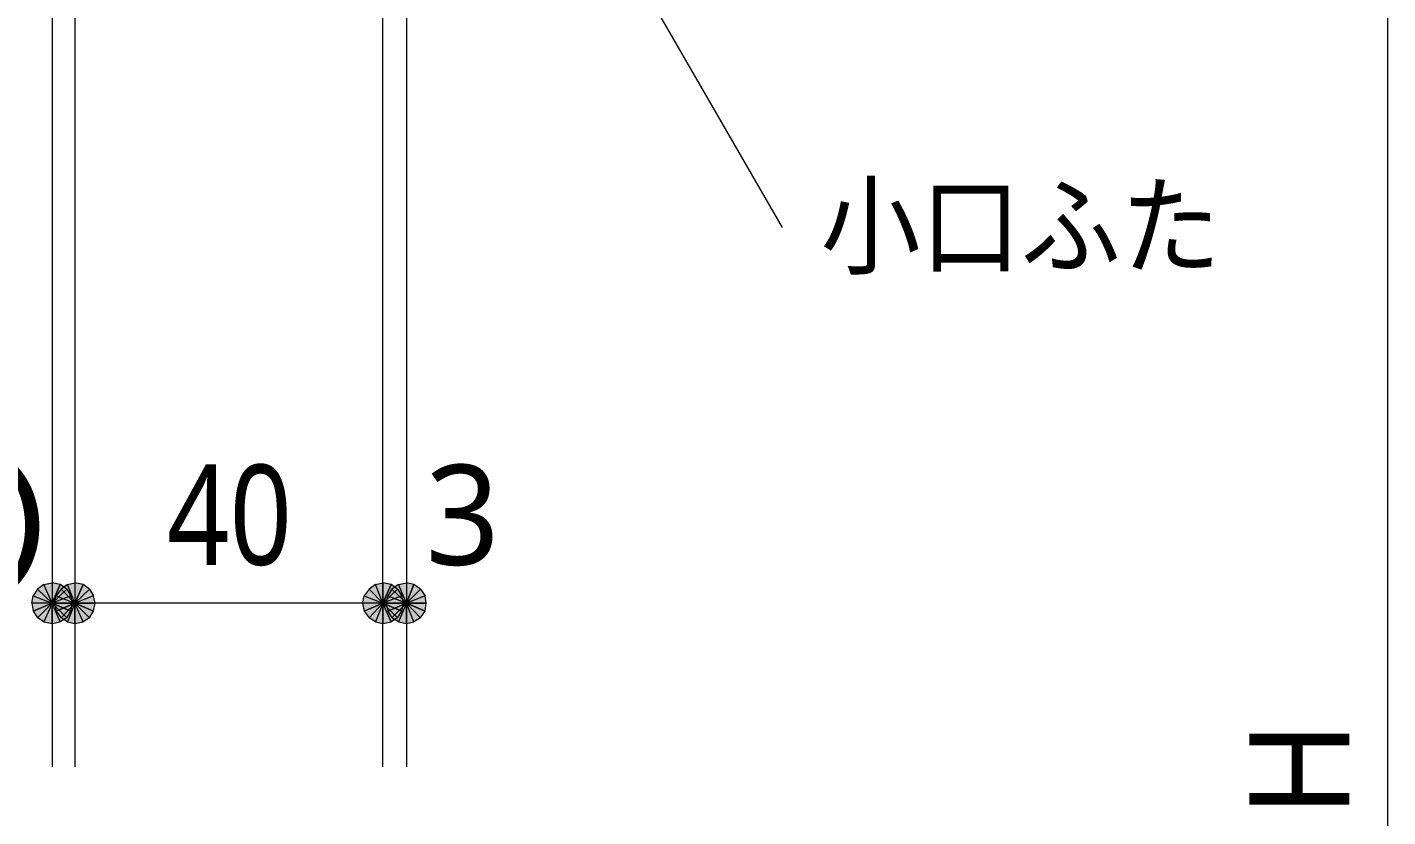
# Model space of a CAD drawing. Header units: millimetres. Extents: x 0 to 420, y 0 to 297.
# Drawn here: x 151.33 to 186.67, y 222.08 to 242.59 of the extents above; entities that cross this region are included whole.
import ezdxf
from ezdxf.enums import TextEntityAlignment as Align

# ---------------------------------------------------------------- set-up
doc = ezdxf.new("R2010")
doc.units = ezdxf.units.MM
doc.styles.add('kst32b', font='NotoSansJP-Variable.ttf')

msp = doc.modelspace()

# ---------------------------------------------------------------- hatches: boundary and pattern name
h = msp.add_hatch(color=7)
h.paths.add_polyline_path([(151.596, 227.986), (151.49, 227.817), (151.977, 227.626), (151.596, 227.986)])
h.paths.add_polyline_path([(151.49, 227.817), (151.977, 227.626), (151.447, 227.626), (151.49, 227.817)])
h.paths.add_polyline_path([(151.977, 227.626), (151.447, 227.626), (151.49, 227.415), (151.977, 227.626)])
h = msp.add_hatch(color=7)
h.paths.add_polyline_path([(152.188, 228.113), (151.977, 228.155), (151.977, 227.626), (152.188, 228.113)])
h.paths.add_polyline_path([(151.977, 228.155), (151.977, 227.626), (151.765, 228.113), (151.977, 228.155)])
h.paths.add_polyline_path([(151.977, 227.626), (151.765, 228.113), (151.596, 227.986), (151.977, 227.626)])
h = msp.add_hatch(color=7)
h.paths.add_polyline_path([(152.506, 227.626), (152.463, 227.817), (151.977, 227.626), (152.506, 227.626)])
h.paths.add_polyline_path([(152.463, 227.817), (151.977, 227.626), (152.358, 227.986), (152.463, 227.817)])
h.paths.add_polyline_path([(151.977, 227.626), (152.358, 227.986), (152.188, 228.113), (151.977, 227.626)])
h = msp.add_hatch(color=7)
h.paths.add_polyline_path([(152.21, 227.986), (152.083, 227.817), (152.569, 227.626), (152.21, 227.986)])
h.paths.add_polyline_path([(152.083, 227.817), (152.569, 227.626), (152.04, 227.626), (152.083, 227.817)])
h.paths.add_polyline_path([(152.569, 227.626), (152.04, 227.626), (152.083, 227.415), (152.569, 227.626)])
h = msp.add_hatch(color=7)
h.paths.add_polyline_path([(152.781, 228.113), (152.569, 228.155), (152.569, 227.626), (152.781, 228.113)])
h.paths.add_polyline_path([(152.569, 228.155), (152.569, 227.626), (152.379, 228.113), (152.569, 228.155)])
h.paths.add_polyline_path([(152.569, 227.626), (152.379, 228.113), (152.21, 227.986), (152.569, 227.626)])
h = msp.add_hatch(color=7)
h.paths.add_polyline_path([(153.099, 227.626), (153.056, 227.817), (152.569, 227.626), (153.099, 227.626)])
h.paths.add_polyline_path([(153.056, 227.817), (152.569, 227.626), (152.95, 227.986), (153.056, 227.817)])
h.paths.add_polyline_path([(152.569, 227.626), (152.95, 227.986), (152.781, 228.113), (152.569, 227.626)])
h = msp.add_hatch(color=7)
h.paths.add_polyline_path([(160.211, 227.986), (160.084, 227.817), (160.57, 227.626), (160.211, 227.986)])
h.paths.add_polyline_path([(160.084, 227.817), (160.57, 227.626), (160.041, 227.626), (160.084, 227.817)])
h.paths.add_polyline_path([(160.57, 227.626), (160.041, 227.626), (160.084, 227.415), (160.57, 227.626)])
h = msp.add_hatch(color=7)
h.paths.add_polyline_path([(160.782, 228.113), (160.57, 228.155), (160.57, 227.626), (160.782, 228.113)])
h.paths.add_polyline_path([(160.57, 228.155), (160.57, 227.626), (160.38, 228.113), (160.57, 228.155)])
h.paths.add_polyline_path([(160.57, 227.626), (160.38, 228.113), (160.211, 227.986), (160.57, 227.626)])
h = msp.add_hatch(color=7)
h.paths.add_polyline_path([(161.1, 227.626), (161.057, 227.817), (160.57, 227.626), (161.1, 227.626)])
h.paths.add_polyline_path([(161.057, 227.817), (160.57, 227.626), (160.951, 227.986), (161.057, 227.817)])
h.paths.add_polyline_path([(160.57, 227.626), (160.951, 227.986), (160.782, 228.113), (160.57, 227.626)])
h = msp.add_hatch(color=7)
h.paths.add_polyline_path([(160.803, 227.986), (160.697, 227.817), (161.184, 227.626), (160.803, 227.986)])
h.paths.add_polyline_path([(160.697, 227.817), (161.184, 227.626), (160.655, 227.626), (160.697, 227.817)])
h.paths.add_polyline_path([(161.184, 227.626), (160.655, 227.626), (160.697, 227.415), (161.184, 227.626)])
h = msp.add_hatch(color=7)
h.paths.add_polyline_path([(161.375, 228.113), (161.184, 228.155), (161.184, 227.626), (161.375, 228.113)])
h.paths.add_polyline_path([(161.184, 228.155), (161.184, 227.626), (160.972, 228.113), (161.184, 228.155)])
h.paths.add_polyline_path([(161.184, 227.626), (160.972, 228.113), (160.803, 227.986), (161.184, 227.626)])
h = msp.add_hatch(color=7)
h.paths.add_polyline_path([(161.692, 227.626), (161.671, 227.817), (161.184, 227.626), (161.692, 227.626)])
h.paths.add_polyline_path([(161.671, 227.817), (161.184, 227.626), (161.544, 227.986), (161.671, 227.817)])
h.paths.add_polyline_path([(161.184, 227.626), (161.544, 227.986), (161.375, 228.113), (161.184, 227.626)])
h = msp.add_hatch(color=7)
h.paths.add_polyline_path([(151.49, 227.415), (151.596, 227.245), (151.977, 227.626), (151.49, 227.415)])
h.paths.add_polyline_path([(151.596, 227.245), (151.977, 227.626), (151.765, 227.139), (151.596, 227.245)])
h.paths.add_polyline_path([(151.977, 227.626), (151.765, 227.139), (151.977, 227.097), (151.977, 227.626)])
h = msp.add_hatch(color=7)
h.paths.add_polyline_path([(151.977, 227.097), (152.188, 227.139), (151.977, 227.626), (151.977, 227.097)])
h.paths.add_polyline_path([(152.188, 227.139), (151.977, 227.626), (152.358, 227.245), (152.188, 227.139)])
h.paths.add_polyline_path([(151.977, 227.626), (152.358, 227.245), (152.463, 227.415), (151.977, 227.626)])
for points in [[(152.463, 227.415), (152.506, 227.626), (151.977, 227.626), (152.463, 227.415)], [(153.056, 227.415), (153.099, 227.626), (152.569, 227.626), (153.056, 227.415)], [(161.057, 227.415), (161.1, 227.626), (160.57, 227.626), (161.057, 227.415)], [(161.671, 227.415), (161.692, 227.626), (161.184, 227.626), (161.671, 227.415)]]:
    msp.add_hatch(color=7).paths.add_polyline_path(points)
h = msp.add_hatch(color=7)
h.paths.add_polyline_path([(152.083, 227.415), (152.21, 227.245), (152.569, 227.626), (152.083, 227.415)])
h.paths.add_polyline_path([(152.21, 227.245), (152.569, 227.626), (152.379, 227.139), (152.21, 227.245)])
h.paths.add_polyline_path([(152.569, 227.626), (152.379, 227.139), (152.569, 227.097), (152.569, 227.626)])
h = msp.add_hatch(color=7)
h.paths.add_polyline_path([(152.569, 227.097), (152.781, 227.139), (152.569, 227.626), (152.569, 227.097)])
h.paths.add_polyline_path([(152.781, 227.139), (152.569, 227.626), (152.95, 227.245), (152.781, 227.139)])
h.paths.add_polyline_path([(152.569, 227.626), (152.95, 227.245), (153.056, 227.415), (152.569, 227.626)])
h = msp.add_hatch(color=7)
h.paths.add_polyline_path([(160.084, 227.415), (160.211, 227.245), (160.57, 227.626), (160.084, 227.415)])
h.paths.add_polyline_path([(160.211, 227.245), (160.57, 227.626), (160.38, 227.139), (160.211, 227.245)])
h.paths.add_polyline_path([(160.57, 227.626), (160.38, 227.139), (160.57, 227.097), (160.57, 227.626)])
h = msp.add_hatch(color=7)
h.paths.add_polyline_path([(160.57, 227.097), (160.782, 227.139), (160.57, 227.626), (160.57, 227.097)])
h.paths.add_polyline_path([(160.782, 227.139), (160.57, 227.626), (160.951, 227.245), (160.782, 227.139)])
h.paths.add_polyline_path([(160.57, 227.626), (160.951, 227.245), (161.057, 227.415), (160.57, 227.626)])
h = msp.add_hatch(color=7)
h.paths.add_polyline_path([(160.697, 227.415), (160.803, 227.245), (161.184, 227.626), (160.697, 227.415)])
h.paths.add_polyline_path([(160.803, 227.245), (161.184, 227.626), (160.972, 227.139), (160.803, 227.245)])
h.paths.add_polyline_path([(161.184, 227.626), (160.972, 227.139), (161.184, 227.097), (161.184, 227.626)])
h = msp.add_hatch(color=7)
h.paths.add_polyline_path([(161.184, 227.097), (161.375, 227.139), (161.184, 227.626), (161.184, 227.097)])
h.paths.add_polyline_path([(161.375, 227.139), (161.184, 227.626), (161.544, 227.245), (161.375, 227.139)])
h.paths.add_polyline_path([(161.184, 227.626), (161.544, 227.245), (161.671, 227.415), (161.184, 227.626)])

# ---------------------------------------------------------------- linework, layer by layer
at = {"lineweight": 13}
for points in [[(162.348, 252.264), (170.942, 237.384)], [(161.184, 250.888), (161.184, 223.372)], [(160.57, 223.372), (160.57, 249.957), (152.569, 249.957), (152.569, 223.372)], [(151.977, 247.883), (151.977, 223.372)], [(186.669, 203.539), (186.669, 247.565)], [(161.184, 227.626), (160.57, 227.626), (152.569, 227.626), (151.977, 227.626)]]:
    msp.add_lwpolyline(points, dxfattribs=at)
at = {"lineweight": 0}
for points in [[(151.596, 227.986), (151.49, 227.817), (151.977, 227.626)], [(151.977, 227.626), (151.765, 228.113), (151.596, 227.986)], [(151.977, 228.155), (151.977, 227.626), (151.765, 228.113)], [(152.188, 228.113), (151.977, 228.155), (151.977, 227.626)], [(151.977, 227.626), (152.358, 227.986), (152.188, 228.113)], [(152.463, 227.817), (151.977, 227.626), (152.358, 227.986)], [(152.21, 227.986), (152.083, 227.817), (152.569, 227.626)], [(152.569, 227.626), (152.379, 228.113), (152.21, 227.986)], [(152.569, 228.155), (152.569, 227.626), (152.379, 228.113)], [(152.781, 228.113), (152.569, 228.155), (152.569, 227.626)], [(152.569, 227.626), (152.95, 227.986), (152.781, 228.113)], [(153.056, 227.817), (152.569, 227.626), (152.95, 227.986)], [(160.211, 227.986), (160.084, 227.817), (160.57, 227.626)], [(160.57, 227.626), (160.38, 228.113), (160.211, 227.986)], [(160.57, 228.155), (160.57, 227.626), (160.38, 228.113)], [(160.782, 228.113), (160.57, 228.155), (160.57, 227.626)], [(160.57, 227.626), (160.951, 227.986), (160.782, 228.113)], [(161.057, 227.817), (160.57, 227.626), (160.951, 227.986)], [(160.803, 227.986), (160.697, 227.817), (161.184, 227.626)], [(161.184, 227.626), (160.972, 228.113), (160.803, 227.986)], [(161.184, 228.155), (161.184, 227.626), (160.972, 228.113)], [(161.375, 228.113), (161.184, 228.155), (161.184, 227.626)], [(161.184, 227.626), (161.544, 227.986), (161.375, 228.113)], [(161.671, 227.817), (161.184, 227.626), (161.544, 227.986)], [(151.49, 227.817), (151.977, 227.626), (151.447, 227.626)], [(151.977, 227.626), (151.447, 227.626), (151.49, 227.415)], [(151.49, 227.415), (151.596, 227.245), (151.977, 227.626)], [(151.596, 227.245), (151.977, 227.626), (151.765, 227.139)], [(151.977, 227.626), (151.765, 227.139), (151.977, 227.097)], [(152.506, 227.626), (152.463, 227.817), (151.977, 227.626)], [(151.977, 227.097), (152.188, 227.139), (151.977, 227.626)], [(152.188, 227.139), (151.977, 227.626), (152.358, 227.245)], [(151.977, 227.626), (152.358, 227.245), (152.463, 227.415)], [(152.463, 227.415), (152.506, 227.626), (151.977, 227.626)], [(152.083, 227.817), (152.569, 227.626), (152.04, 227.626)], [(152.569, 227.626), (152.04, 227.626), (152.083, 227.415)], [(152.083, 227.415), (152.21, 227.245), (152.569, 227.626)], [(152.21, 227.245), (152.569, 227.626), (152.379, 227.139)], [(152.569, 227.626), (152.379, 227.139), (152.569, 227.097)], [(153.099, 227.626), (153.056, 227.817), (152.569, 227.626)], [(152.569, 227.097), (152.781, 227.139), (152.569, 227.626)], [(152.781, 227.139), (152.569, 227.626), (152.95, 227.245)], [(152.569, 227.626), (152.95, 227.245), (153.056, 227.415)], [(153.056, 227.415), (153.099, 227.626), (152.569, 227.626)], [(160.084, 227.817), (160.57, 227.626), (160.041, 227.626)], [(160.57, 227.626), (160.041, 227.626), (160.084, 227.415)], [(160.084, 227.415), (160.211, 227.245), (160.57, 227.626)], [(160.211, 227.245), (160.57, 227.626), (160.38, 227.139)], [(160.57, 227.626), (160.38, 227.139), (160.57, 227.097)], [(161.1, 227.626), (161.057, 227.817), (160.57, 227.626)], [(160.57, 227.097), (160.782, 227.139), (160.57, 227.626)], [(160.782, 227.139), (160.57, 227.626), (160.951, 227.245)], [(160.57, 227.626), (160.951, 227.245), (161.057, 227.415)], [(161.057, 227.415), (161.1, 227.626), (160.57, 227.626)], [(160.697, 227.817), (161.184, 227.626), (160.655, 227.626)], [(161.184, 227.626), (160.655, 227.626), (160.697, 227.415)], [(160.697, 227.415), (160.803, 227.245), (161.184, 227.626)], [(160.803, 227.245), (161.184, 227.626), (160.972, 227.139)], [(161.184, 227.626), (160.972, 227.139), (161.184, 227.097)], [(161.692, 227.626), (161.671, 227.817), (161.184, 227.626)], [(161.184, 227.097), (161.375, 227.139), (161.184, 227.626)], [(161.375, 227.139), (161.184, 227.626), (161.544, 227.245)], [(161.184, 227.626), (161.544, 227.245), (161.671, 227.415)], [(161.671, 227.415), (161.692, 227.626), (161.184, 227.626)]]:
    msp.add_lwpolyline(points, close=True, dxfattribs=at)

# ---------------------------------------------------------------- texts
at = {"style": 'kst32b'}
for s, height, p, p2 in [('小口ふた', 2.0791, (171.937, 236.389), (182.332, 236.389)), ('(3)', 2.5989, (146.939, 228.621), (151.812, 228.621)), ('40', 2.5989, (154.961, 228.621), (158.21, 228.621))]:
    msp.add_text(s, height=height, dxfattribs=at).set_placement(p, p2, align=Align.FIT)
msp.add_text('3', height=2.599, dxfattribs=at).set_placement((161.671, 228.621))
msp.add_text('H', height=2.599, rotation=90, dxfattribs=at).set_placement((185.674, 222.059))

doc.saveas('drawing.dxf')
